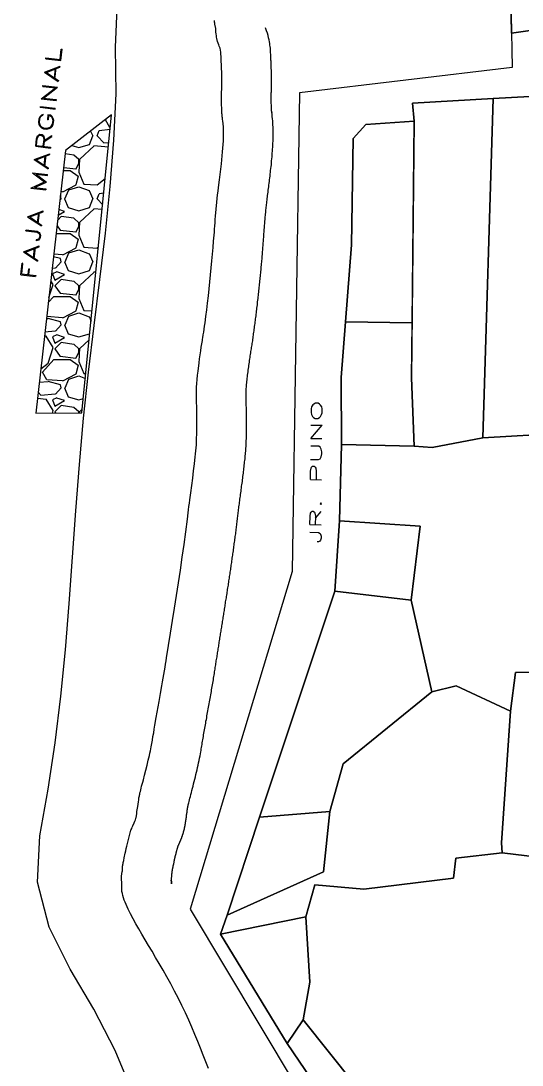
# Model space of a CAD drawing. Extents: x 425265 to 425664, y 8434748 to 8436646.
# Drawn here: x 425456.8 to 425507.3, y 8435462.8 to 8435568 of the extents above; entities that cross this region are included whole.
import ezdxf
from ezdxf.enums import TextEntityAlignment as Align

# ---------------------------------------------------------------- set-up
doc = ezdxf.new("R2010")
doc.units = 0
doc.header["$MEASUREMENT"] = 0
doc.layers.add('RASTER', color=7, linetype='CONTINUOUS')
doc.styles.add('ROMAND', font='romand.shx')

msp = doc.modelspace()

# ---------------------------------------------------------------- linework, layer by layer
at = {"layer": 'RASTER', "color": 8, "linetype": 'Continuous'}
for p, q in [((425465.32, 8435557.98), (425465.39, 8435558.06)), ((425465.77, 8435557.22), (425465.32, 8435557.98)), ((425464.49, 8435556.39), (425464.68, 8435556.9)), ((425465.8, 8435557), (425464.68, 8435556.89)), ((425465.82, 8435557.22), (425465.76, 8435557.22)), ((425463.73, 8435555.5), (425464.05, 8435556.39)), ((425463.83, 8435556.86), (425464.05, 8435556.39)), ((425465.19, 8435555.63), (425464.49, 8435556.39)), ((425461.94, 8435555.39), (425462.65, 8435555.19)), ((425462.65, 8435555.19), (425463.73, 8435555.5)), ((425464.19, 8435555.36), (425462.73, 8435554.02)), ((425465.63, 8435555.25), (425464.17, 8435555.37)), ((425465.67, 8435555.67), (425465.15, 8435555.63)), ((425462.14, 8435554.42), (425461.27, 8435554.55)), ((425462.65, 8435553.98), (425462.15, 8435554.43)), ((425462.72, 8435554.04), (425462.65, 8435552.71)), ((425462.65, 8435553.6), (425462.65, 8435553.98)), ((425461.08, 8435552.9), (425461.76, 8435552.9)), ((425461.12, 8435553.19), (425462.34, 8435553.05)), ((425461.76, 8435552.9), (425462.59, 8435552.33)), ((425462.33, 8435553.03), (425462.65, 8435553.6)), ((425462.65, 8435552.71), (425463.16, 8435551.5)), ((425462.59, 8435552.33), (425462.33, 8435551.44)), ((425464.49, 8435551.44), (425465.31, 8435552.07)), ((425461, 8435550.74), (425460.84, 8435550.76)), ((425462.34, 8435551.42), (425461.01, 8435550.72)), ((425461.25, 8435550.04), (425461.64, 8435550.93)), ((425461.64, 8435550.93), (425462.65, 8435551.25)), ((425462.65, 8435551.25), (425463.67, 8435550.86)), ((425463.16, 8435551.5), (425464.49, 8435551.43)), ((425463.67, 8435550.87), (425464.05, 8435550.04)), ((425465.16, 8435550.59), (425464.69, 8435550.54)), ((425460.87, 8435550.04), (425460.74, 8435549.9)), ((425460.81, 8435550.36), (425460.8, 8435550.36)), ((425460.87, 8435550.04), (425460.81, 8435550.36)), ((425461.19, 8435550.04), (425461.57, 8435549.15)), ((425463.73, 8435549.15), (425464.05, 8435550.04)), ((425464.49, 8435550.04), (425464.68, 8435550.55)), ((425465.05, 8435549.44), (425464.49, 8435550.04)), ((425460.57, 8435548.4), (425461.19, 8435548.77)), ((425461.19, 8435548.77), (425460.64, 8435548.96)), ((425461.57, 8435549.15), (425462.65, 8435548.84)), ((425462.65, 8435548.84), (425463.73, 8435549.15)), ((425464.19, 8435549.01), (425462.73, 8435547.67)), ((425465, 8435548.95), (425464.17, 8435549.02)), ((425460.87, 8435548.26), (425460.52, 8435547.9)), ((425462.14, 8435548.07), (425460.87, 8435548.26)), ((425462.66, 8435547.63), (425462.15, 8435548.08)), ((425462.72, 8435547.69), (425462.65, 8435546.36)), ((425462.65, 8435547.25), (425462.65, 8435547.63)), ((425460.36, 8435546.55), (425461.76, 8435546.55)), ((425460.45, 8435547.31), (425460.75, 8435546.87)), ((425460.75, 8435546.89), (425462.34, 8435546.7)), ((425461.76, 8435546.55), (425462.59, 8435545.98)), ((425462.34, 8435546.68), (425462.65, 8435547.25)), ((425462.59, 8435545.98), (425462.34, 8435545.09)), ((425462.65, 8435546.36), (425463.16, 8435545.15)), ((425461, 8435544.39), (425460.13, 8435544.46)), ((425462.34, 8435545.07), (425461.01, 8435544.37)), ((425461.26, 8435543.69), (425461.64, 8435544.58)), ((425461.64, 8435544.58), (425462.65, 8435544.9)), ((425462.65, 8435544.9), (425463.67, 8435544.51)), ((425463.16, 8435545.15), (425464.5, 8435545.08)), ((425463.67, 8435544.52), (425464.05, 8435543.69)), ((425464.49, 8435545.09), (425464.62, 8435545.19)), ((425460.81, 8435544.01), (425460.09, 8435544.19)), ((425460.87, 8435543.69), (425460.3, 8435543.06)), ((425460.88, 8435543.69), (425460.81, 8435544.01)), ((425461.19, 8435543.69), (425461.58, 8435542.8)), ((425463.73, 8435542.8), (425464.05, 8435543.69)), ((425460.26, 8435543.05), (425459.96, 8435543.03)), ((425460.43, 8435542.68), (425459.99, 8435542.49)), ((425459.99, 8435542.48), (425460.24, 8435541.85)), ((425460.24, 8435541.85), (425461.19, 8435542.42)), ((425461.19, 8435542.42), (425460.43, 8435542.67)), ((425461.57, 8435542.8), (425462.65, 8435542.49)), ((425462.65, 8435542.49), (425463.73, 8435542.8)), ((425464.2, 8435542.66), (425462.73, 8435541.32)), ((425464.37, 8435542.65), (425464.17, 8435542.67)), ((425459.63, 8435540.08), (425460.05, 8435541.4)), ((425460.05, 8435541.4), (425459.82, 8435541.77)), ((425460.88, 8435541.91), (425460.24, 8435541.28)), ((425460.24, 8435541.28), (425460.75, 8435540.52)), ((425462.14, 8435541.72), (425460.87, 8435541.91)), ((425462.66, 8435541.28), (425462.15, 8435541.73)), ((425462.65, 8435540.9), (425462.65, 8435541.28)), ((425462.72, 8435541.34), (425462.66, 8435540.01)), ((425459.57, 8435539.59), (425460.11, 8435540.2)), ((425460.11, 8435540.2), (425461.77, 8435540.2)), ((425460.75, 8435540.54), (425462.34, 8435540.35)), ((425461.76, 8435540.2), (425462.59, 8435539.63)), ((425462.34, 8435540.33), (425462.65, 8435540.9)), ((425462.59, 8435539.63), (425462.34, 8435538.74)), ((425462.66, 8435540.01), (425463.16, 8435538.8)), ((425459.54, 8435537.96), (425459.38, 8435537.94)), ((425459.42, 8435538.17), (425459.41, 8435538.18)), ((425461, 8435538.04), (425459.42, 8435538.17)), ((425460.81, 8435537.66), (425459.54, 8435537.98)), ((425462.35, 8435538.72), (425461.01, 8435538.02)), ((425461.26, 8435537.34), (425461.64, 8435538.23)), ((425461.64, 8435538.23), (425462.65, 8435538.55)), ((425462.65, 8435538.55), (425463.67, 8435538.16)), ((425463.16, 8435538.8), (425463.98, 8435538.76)), ((425463.67, 8435538.17), (425463.88, 8435537.71)), ((425460.88, 8435537.34), (425460.3, 8435536.71)), ((425460.88, 8435537.34), (425460.81, 8435537.66)), ((425461.2, 8435537.34), (425461.58, 8435536.45)), ((425459.35, 8435536.19), (425459.19, 8435536.21)), ((425460.27, 8435536.7), (425459.23, 8435536.61)), ((425460.05, 8435535.05), (425459.35, 8435536.2)), ((425460.43, 8435536.33), (425459.99, 8435536.14)), ((425459.99, 8435536.13), (425460.24, 8435535.5)), ((425460.24, 8435535.5), (425461.19, 8435536.07)), ((425461.19, 8435536.07), (425460.43, 8435536.32)), ((425461.57, 8435536.45), (425462.65, 8435536.14)), ((425462.65, 8435536.14), (425463.73, 8435536.45)), ((425463.73, 8435536.45), (425463.76, 8435536.51)), ((425459.54, 8435533.47), (425460.05, 8435535.05)), ((425460.88, 8435535.56), (425460.24, 8435534.93)), ((425460.24, 8435534.93), (425460.75, 8435534.17)), ((425462.15, 8435535.37), (425460.88, 8435535.56)), ((425462.66, 8435534.93), (425462.15, 8435535.38)), ((425462.72, 8435534.99), (425462.66, 8435533.66)), ((425462.66, 8435534.55), (425462.66, 8435534.93)), ((425463.69, 8435535.84), (425462.74, 8435534.97)), ((425458.97, 8435532.58), (425460.12, 8435533.85)), ((425460.12, 8435533.85), (425461.77, 8435533.85)), ((425460.75, 8435534.19), (425462.34, 8435534)), ((425461.76, 8435533.85), (425462.59, 8435533.28)), ((425462.34, 8435533.98), (425462.66, 8435534.55)), ((425458.81, 8435532.9), (425459.54, 8435533.47)), ((425462.59, 8435533.28), (425462.34, 8435532.39)), ((425462.66, 8435533.66), (425463.16, 8435532.45)), ((425459.42, 8435531.82), (425458.98, 8435532.58)), ((425461.01, 8435531.69), (425459.42, 8435531.82)), ((425462.35, 8435532.37), (425461.01, 8435531.67)), ((425461.26, 8435530.99), (425461.64, 8435531.88)), ((425461.64, 8435531.88), (425462.66, 8435532.2)), ((425462.65, 8435532.2), (425463.3, 8435531.95)), ((425463.16, 8435532.45), (425463.35, 8435532.44)), ((425459.55, 8435531.61), (425458.65, 8435531.52)), ((425460.81, 8435531.31), (425459.54, 8435531.63)), ((425460.88, 8435530.99), (425460.31, 8435530.36)), ((425460.88, 8435530.99), (425460.81, 8435531.31)), ((425461.2, 8435530.99), (425461.58, 8435530.1)), ((425459.35, 8435529.84), (425458.47, 8435529.92)), ((425458.84, 8435530.23), (425458.54, 8435530.56)), ((425460.27, 8435530.35), (425458.81, 8435530.23)), ((425460.05, 8435528.7), (425459.35, 8435529.85)), ((425460.43, 8435529.98), (425459.99, 8435529.79)), ((425459.99, 8435529.78), (425460.24, 8435529.15)), ((425460.24, 8435529.15), (425461.2, 8435529.72)), ((425461.2, 8435529.72), (425460.43, 8435529.97)), ((425461.58, 8435530.1), (425462.66, 8435529.79)), ((425462.66, 8435529.79), (425463.1, 8435529.92)), ((425459.98, 8435528.46), (425460.05, 8435528.7)), ((425460.88, 8435529.21), (425460.24, 8435528.58)), ((425460.24, 8435528.58), (425460.32, 8435528.47)), ((425462.15, 8435529.02), (425460.88, 8435529.21)), ((425462.66, 8435528.58), (425462.15, 8435529.03)), ((425462.66, 8435528.49), (425462.66, 8435528.58)), ((425462.72, 8435528.64), (425462.71, 8435528.49)), ((425462.99, 8435528.86), (425462.74, 8435528.62))]:
    msp.add_line(p, q, dxfattribs=at)
at = {"layer": 'RASTER'}
for points in [[(425529.71, 8435582.63), (425530.44, 8435578.7), (425531.27, 8435569.73), (425523.29, 8435568.65), (425522.01, 8435568.42), (425511.6, 8435567.5), (425506.21, 8435566.72), (425505.98, 8435579.22), (425511.94, 8435580.72), (425520.16, 8435581.88), (425522.49, 8435581.57)], [(425519.18, 8435578.32), (425520.16, 8435581.88), (425511.94, 8435580.72), (425505.98, 8435579.22), (425506.21, 8435566.72), (425511.6, 8435567.5), (425522.01, 8435568.42), (425521.31, 8435574.17), (425517.72, 8435574.02), (425518.67, 8435577.28), (425519.17, 8435577.32)], [(425504.38, 8435560.14), (425496.24, 8435559.68), (425496.4, 8435557.84), (425496.14, 8435531.99), (425496.43, 8435525.14), (425498.22, 8435524.98), (425503.33, 8435525.96)], [(425512.36, 8435560.58), (425504.38, 8435560.14), (425503.33, 8435525.96), (425511.41, 8435526.44)], [(425490.28, 8435556.11), (425490.09, 8435545.41), (425489.5, 8435537.64), (425496.2, 8435537.54), (425496.4, 8435557.84), (425491.56, 8435557.52)], [(425489.05, 8435532.05), (425489.08, 8435525.3), (425496.43, 8435525.14), (425496.14, 8435531.99), (425496.2, 8435537.54), (425489.5, 8435537.64)], [(425488.89, 8435517.61), (425497.03, 8435517.08), (425496.11, 8435509.63), (425498.21, 8435500.37), (425500.63, 8435501), (425506.1, 8435498.43), (425506.63, 8435502.34), (425510.28, 8435502.36), (425511.64, 8435517.7), (425511.13, 8435517.9), (425511.41, 8435526.44), (425503.33, 8435525.96), (425498.22, 8435524.98), (425496.43, 8435525.14), (425489.08, 8435525.3)], [(425488.41, 8435510.52), (425496.11, 8435509.63), (425497.03, 8435517.08), (425488.89, 8435517.61)], [(425526.59, 8435501.18), (425522.36, 8435501.62), (425523.13, 8435517.26), (425511.64, 8435517.7), (425510.28, 8435502.36), (425506.63, 8435502.34), (425506.1, 8435498.43), (425505.22, 8435485.16), (425505.26, 8435484.16), (425512.46, 8435483.3), (425520.21, 8435483.34), (425524.1, 8435483.05), (425524.85, 8435489.21)], [(425487.92, 8435488.32), (425489.27, 8435493.13), (425498.21, 8435500.37), (425496.11, 8435509.63), (425488.41, 8435510.52), (425480.84, 8435487.75)], [(425476.91, 8435475.99), (425485.49, 8435477.71), (425486.41, 8435480.93), (425491.34, 8435480.51), (425500.37, 8435481.63), (425500.6, 8435483.62), (425505.26, 8435484.16), (425505.22, 8435485.16), (425506.1, 8435498.43), (425500.63, 8435501), (425498.21, 8435500.37), (425489.27, 8435493.13), (425487.92, 8435488.32), (425487.28, 8435482.25), (425477.57, 8435477.88)], [(425477.57, 8435477.88), (425487.28, 8435482.25), (425487.92, 8435488.32), (425480.84, 8435487.75)], [(425492.91, 8435457.73), (425510.26, 8435460.65), (425512.35, 8435471.6), (425513.69, 8435473.83), (425512.45, 8435476.45), (425512.46, 8435483.3), (425505.26, 8435484.16), (425500.6, 8435483.62), (425500.37, 8435481.63), (425491.34, 8435480.51), (425486.41, 8435480.93), (425485.49, 8435477.71), (425485.91, 8435471.13), (425485.23, 8435467.34)], [(425476.91, 8435475.99), (425483.63, 8435464.98), (425485.23, 8435467.34), (425485.91, 8435471.13), (425485.49, 8435477.71)], [(425483.63, 8435464.98), (425489.6, 8435456.16), (425490.74, 8435456.03), (425492.91, 8435457.73), (425485.23, 8435467.34)]]:
    msp.add_lwpolyline(points, close=True, dxfattribs=at)
for points in [[(425505.98, 8435579.22), (425506.27, 8435563.26), (425484.87, 8435560.7), (425484.13, 8435512.51), (425473.84, 8435478.51), (425487.88, 8435455.05), (425493.81, 8435442.05), (425492.3, 8435421.34), (425483.09, 8435393.4), (425472.78, 8435355.71), (425476.55, 8435331.77)], [(425471.95, 8435481.43), (425471.96, 8435481.49), (425471.97, 8435481.54), (425471.98, 8435481.6), (425471.99, 8435481.67), (425472, 8435481.74), (425472, 8435481.81), (425472.01, 8435481.89), (425472.02, 8435481.97), (425472.02, 8435482.06), (425472.03, 8435482.15), (425472.03, 8435482.25), (425472.04, 8435482.29), (425472.04, 8435482.32), (425472.05, 8435482.36), (425472.06, 8435482.39), (425472.07, 8435482.43), (425472.08, 8435482.47), (425472.09, 8435482.51), (425472.09, 8435482.56), (425472.1, 8435482.6), (425472.11, 8435482.64), (425472.12, 8435482.69), (425472.13, 8435482.73), (425472.14, 8435482.78), (425472.15, 8435482.83), (425472.16, 8435482.88), (425472.18, 8435482.93), (425472.19, 8435482.98), (425472.2, 8435483.03), (425472.21, 8435483.08), (425472.22, 8435483.13), (425472.23, 8435483.18), (425472.24, 8435483.24), (425472.25, 8435483.29), (425472.26, 8435483.35), (425472.27, 8435483.4), (425472.28, 8435483.46), (425472.29, 8435483.52), (425472.3, 8435483.57), (425472.31, 8435483.59), (425472.31, 8435483.6), (425472.31, 8435483.61), (425472.32, 8435483.63), (425472.32, 8435483.64), (425472.32, 8435483.66), (425472.33, 8435483.68), (425472.33, 8435483.71), (425472.34, 8435483.73), (425472.34, 8435483.76), (425472.35, 8435483.78), (425472.36, 8435483.81), (425472.36, 8435483.84), (425472.37, 8435483.87), (425472.38, 8435483.91), (425472.39, 8435483.94), (425472.4, 8435483.97), (425472.41, 8435484.01), (425472.42, 8435484.05), (425472.43, 8435484.08), (425472.44, 8435484.12), (425472.45, 8435484.16), (425472.46, 8435484.2), (425472.47, 8435484.24), (425472.48, 8435484.28), (425472.49, 8435484.32), (425472.5, 8435484.36), (425472.51, 8435484.4), (425472.52, 8435484.44), (425472.54, 8435484.49), (425472.55, 8435484.53), (425472.56, 8435484.57), (425472.57, 8435484.62), (425472.59, 8435484.66), (425472.6, 8435484.71), (425472.61, 8435484.75), (425472.62, 8435484.8), (425472.63, 8435484.8), (425472.63, 8435484.81), (425472.63, 8435484.82), (425472.64, 8435484.83), (425472.64, 8435484.83), (425472.64, 8435484.84), (425472.65, 8435484.85), (425472.65, 8435484.86), (425472.65, 8435484.86), (425472.66, 8435484.87), (425472.66, 8435484.88), (425472.66, 8435484.89), (425472.67, 8435484.9), (425472.67, 8435484.91), (425472.68, 8435484.91), (425472.68, 8435484.92), (425472.68, 8435484.93), (425472.69, 8435484.94), (425472.69, 8435484.95), (425472.7, 8435484.96), (425472.7, 8435484.97), (425472.7, 8435484.98), (425472.71, 8435484.99), (425472.71, 8435485), (425472.72, 8435485.01), (425472.72, 8435485.01), (425472.73, 8435485.02), (425472.73, 8435485.03), (425472.73, 8435485.04), (425472.74, 8435485.05), (425472.74, 8435485.06), (425472.75, 8435485.08), (425472.75, 8435485.09), (425472.76, 8435485.1), (425472.76, 8435485.11), (425472.77, 8435485.12), (425472.77, 8435485.13), (425472.78, 8435485.14), (425472.78, 8435485.15), (425472.79, 8435485.16), (425472.79, 8435485.17), (425472.8, 8435485.18), (425472.8, 8435485.19), (425472.8, 8435485.21), (425472.81, 8435485.22), (425472.81, 8435485.23), (425472.82, 8435485.24), (425472.82, 8435485.25), (425472.83, 8435485.26), (425472.84, 8435485.28), (425472.84, 8435485.29), (425472.85, 8435485.3), (425472.85, 8435485.31), (425472.86, 8435485.32), (425472.86, 8435485.34), (425472.87, 8435485.35), (425472.87, 8435485.36), (425472.88, 8435485.38), (425472.88, 8435485.39), (425472.89, 8435485.4), (425472.89, 8435485.41), (425472.9, 8435485.43), (425472.9, 8435485.44), (425472.91, 8435485.46), (425472.92, 8435485.47), (425472.92, 8435485.48), (425472.93, 8435485.5), (425472.93, 8435485.5), (425472.93, 8435485.51), (425472.94, 8435485.52), (425472.94, 8435485.53), (425472.94, 8435485.53), (425472.94, 8435485.54), (425472.95, 8435485.55), (425472.95, 8435485.56), (425472.95, 8435485.56), (425472.96, 8435485.57), (425472.96, 8435485.58), (425472.96, 8435485.59), (425472.96, 8435485.59), (425472.97, 8435485.6), (425472.97, 8435485.61), (425472.97, 8435485.62), (425472.98, 8435485.62), (425472.98, 8435485.63), (425472.98, 8435485.64), (425472.99, 8435485.65), (425472.99, 8435485.65), (425472.99, 8435485.66), (425473, 8435485.67), (425473, 8435485.68), (425473, 8435485.69), (425473, 8435485.7), (425473.01, 8435485.7), (425473.01, 8435485.71), (425473.01, 8435485.72), (425473.02, 8435485.73), (425473.02, 8435485.74), (425473.02, 8435485.75), (425473.03, 8435485.75), (425473.03, 8435485.76), (425473.03, 8435485.77), (425473.04, 8435485.78), (425473.04, 8435485.79), (425473.04, 8435485.8), (425473.05, 8435485.81), (425473.05, 8435485.82), (425473.05, 8435485.83), (425473.06, 8435485.83), (425473.06, 8435485.84), (425473.06, 8435485.85), (425473.07, 8435485.86), (425473.07, 8435485.87), (425473.07, 8435485.88), (425473.08, 8435485.89), (425473.08, 8435485.9), (425473.08, 8435485.91), (425473.09, 8435485.92), (425473.09, 8435485.93), (425473.09, 8435485.94), (425473.1, 8435485.95), (425473.1, 8435485.96), (425473.1, 8435485.97), (425473.11, 8435485.98), (425473.11, 8435485.99), (425473.11, 8435486), (425473.12, 8435486.02), (425473.12, 8435486.03), (425473.12, 8435486.04), (425473.13, 8435486.05), (425473.13, 8435486.06), (425473.14, 8435486.07), (425473.14, 8435486.08), (425473.14, 8435486.09), (425473.15, 8435486.11), (425473.15, 8435486.12), (425473.15, 8435486.13), (425473.16, 8435486.14), (425473.16, 8435486.15), (425473.17, 8435486.17), (425473.17, 8435486.18), (425473.17, 8435486.19), (425473.17, 8435486.19), (425473.17, 8435486.2), (425473.18, 8435486.2), (425473.18, 8435486.21), (425473.18, 8435486.22), (425473.18, 8435486.22), (425473.18, 8435486.23), (425473.19, 8435486.24), (425473.19, 8435486.24), (425473.19, 8435486.25), (425473.19, 8435486.26), (425473.19, 8435486.26), (425473.2, 8435486.27), (425473.2, 8435486.28), (425473.2, 8435486.29), (425473.2, 8435486.29), (425473.2, 8435486.3), (425473.21, 8435486.31), (425473.21, 8435486.31), (425473.21, 8435486.32), (425473.21, 8435486.33), (425473.21, 8435486.34), (425473.22, 8435486.34), (425473.22, 8435486.35), (425473.22, 8435486.36), (425473.22, 8435486.36), (425473.22, 8435486.37), (425473.23, 8435486.38), (425473.23, 8435486.39), (425473.23, 8435486.4), (425473.23, 8435486.4), (425473.23, 8435486.41), (425473.24, 8435486.42), (425473.24, 8435486.43), (425473.24, 8435486.43), (425473.24, 8435486.44), (425473.24, 8435486.45), (425473.25, 8435486.46), (425473.25, 8435486.47), (425473.25, 8435486.48), (425473.25, 8435486.48), (425473.25, 8435486.49), (425473.26, 8435486.5), (425473.26, 8435486.51), (425473.26, 8435486.52), (425473.26, 8435486.53), (425473.26, 8435486.53), (425473.27, 8435486.54), (425473.27, 8435486.55), (425473.27, 8435486.56), (425473.27, 8435486.57), (425473.28, 8435486.58), (425473.28, 8435486.59), (425473.28, 8435486.6), (425473.28, 8435486.61), (425473.28, 8435486.62), (425473.29, 8435486.63), (425473.29, 8435486.64), (425473.29, 8435486.65), (425473.29, 8435486.65), (425473.29, 8435486.66), (425473.3, 8435486.67), (425473.3, 8435486.68), (425473.3, 8435486.69), (425473.3, 8435486.7), (425473.3, 8435486.71), (425473.31, 8435486.73), (425473.31, 8435486.74), (425473.31, 8435486.75), (425473.31, 8435486.76), (425473.31, 8435486.77), (425473.32, 8435486.78), (425473.32, 8435486.79), (425473.32, 8435486.8), (425473.32, 8435486.81), (425473.32, 8435486.82), (425473.33, 8435486.83), (425473.33, 8435486.85), (425473.33, 8435486.86), (425473.33, 8435486.87), (425473.34, 8435486.88), (425473.34, 8435486.89), (425473.34, 8435486.9), (425473.34, 8435486.9), (425473.34, 8435486.9), (425473.34, 8435486.9), (425473.34, 8435486.9), (425473.34, 8435486.91), (425473.34, 8435486.91), (425473.34, 8435486.91), (425473.34, 8435486.91), (425473.34, 8435486.91), (425473.34, 8435486.91), (425473.34, 8435486.91), (425473.34, 8435486.91), (425473.34, 8435486.91), (425473.34, 8435486.91), (425473.34, 8435486.92), (425473.34, 8435486.92), (425473.34, 8435486.92), (425473.34, 8435486.92), (425473.34, 8435486.92), (425473.34, 8435486.92), (425473.34, 8435486.92), (425473.34, 8435486.92), (425473.34, 8435486.92), (425473.34, 8435486.92), (425473.34, 8435486.92), (425473.34, 8435486.92), (425473.34, 8435486.92), (425473.34, 8435486.92), (425473.34, 8435486.93), (425473.34, 8435486.93), (425473.34, 8435486.93), (425473.34, 8435486.94), (425473.35, 8435486.96), (425473.35, 8435486.99), (425473.36, 8435487.01), (425473.36, 8435487.04), (425473.36, 8435487.06), (425473.37, 8435487.09), (425473.38, 8435487.14), (425473.38, 8435487.19), (425473.39, 8435487.24), (425473.4, 8435487.29), (425473.41, 8435487.34), (425473.41, 8435487.39), (425473.42, 8435487.44), (425473.43, 8435487.49), (425473.44, 8435487.54), (425473.45, 8435487.64), (425473.46, 8435487.69), (425473.47, 8435487.74), (425473.47, 8435487.79), (425473.48, 8435487.82), (425473.48, 8435487.84), (425473.48, 8435487.87), (425473.49, 8435487.89), (425473.49, 8435487.92), (425473.49, 8435487.94), (425473.5, 8435487.97), (425473.5, 8435487.99), (425473.5, 8435488.02), (425473.51, 8435488.04), (425473.51, 8435488.07), (425473.52, 8435488.09), (425473.52, 8435488.12), (425473.52, 8435488.14), (425473.53, 8435488.16), (425473.53, 8435488.19), (425473.53, 8435488.21), (425473.54, 8435488.24), (425473.54, 8435488.26), (425473.54, 8435488.28), (425473.54, 8435488.29), (425473.55, 8435488.31), (425473.55, 8435488.32), (425473.55, 8435488.33), (425473.55, 8435488.34), (425473.55, 8435488.35), (425473.55, 8435488.36), (425473.56, 8435488.37), (425473.56, 8435488.38), (425473.56, 8435488.4), (425473.56, 8435488.41), (425473.56, 8435488.42), (425473.56, 8435488.43), (425473.57, 8435488.44), (425473.57, 8435488.45), (425473.57, 8435488.46), (425473.57, 8435488.47), (425473.57, 8435488.48), (425473.57, 8435488.49), (425473.58, 8435488.51), (425473.58, 8435488.52), (425473.58, 8435488.53), (425473.58, 8435488.54), (425473.58, 8435488.55), (425473.58, 8435488.56), (425473.58, 8435488.57), (425473.59, 8435488.58), (425473.59, 8435488.59), (425473.59, 8435488.6), (425473.59, 8435488.61), (425473.59, 8435488.62), (425473.59, 8435488.63), (425473.6, 8435488.64), (425473.6, 8435488.65), (425473.6, 8435488.66), (425473.6, 8435488.67), (425473.6, 8435488.68), (425473.6, 8435488.69), (425473.6, 8435488.7), (425473.61, 8435488.7), (425473.61, 8435488.71), (425473.61, 8435488.72), (425473.61, 8435488.73), (425473.61, 8435488.74), (425473.61, 8435488.75), (425473.61, 8435488.76), (425473.62, 8435488.77), (425473.62, 8435488.78), (425473.62, 8435488.78), (425473.62, 8435488.79), (425473.62, 8435488.8), (425473.62, 8435488.81), (425473.62, 8435488.82), (425473.62, 8435488.82), (425473.63, 8435488.83), (425473.63, 8435488.84), (425473.63, 8435488.85), (425473.63, 8435488.85), (425473.63, 8435488.86), (425473.63, 8435488.87), (425473.63, 8435488.87), (425473.63, 8435488.88), (425473.64, 8435488.89), (425473.64, 8435488.89), (425473.64, 8435488.9), (425473.64, 8435488.91), (425473.64, 8435488.91), (425473.64, 8435488.91), (425473.64, 8435488.92), (425473.64, 8435488.92), (425473.64, 8435488.92), (425473.64, 8435488.93), (425473.64, 8435488.93), (425473.64, 8435488.93), (425473.64, 8435488.93), (425473.64, 8435488.94), (425473.64, 8435488.94), (425473.64, 8435488.94), (425473.64, 8435488.94), (425473.65, 8435488.95), (425473.65, 8435488.95), (425473.65, 8435488.95), (425473.65, 8435488.95), (425473.65, 8435488.96), (425473.65, 8435488.96), (425473.65, 8435488.96), (425473.65, 8435488.96), (425473.65, 8435488.97), (425473.65, 8435488.97), (425473.65, 8435488.97), (425473.65, 8435488.97), (425473.65, 8435488.97), (425473.65, 8435488.98), (425473.65, 8435488.98), (425473.65, 8435488.98), (425473.65, 8435488.98), (425473.65, 8435488.98), (425473.65, 8435488.98), (425473.65, 8435488.99), (425473.65, 8435488.99), (425473.65, 8435488.99), (425473.65, 8435488.99), (425473.68, 8435489.09), (425473.71, 8435489.21), (425473.74, 8435489.35), (425473.78, 8435489.5), (425473.83, 8435489.67), (425473.88, 8435489.85), (425473.93, 8435490.05), (425473.98, 8435490.25), (425474.03, 8435490.46), (425474.09, 8435490.67), (425474.15, 8435490.89), (425474.2, 8435491.12), (425474.26, 8435491.35), (425474.32, 8435491.58), (425474.38, 8435491.82), (425474.44, 8435492.05), (425474.5, 8435492.29), (425474.55, 8435492.53), (425474.61, 8435492.76), (425474.66, 8435493), (425474.71, 8435493.23), (425474.76, 8435493.46), (425474.81, 8435493.69), (425474.85, 8435493.92), (425474.89, 8435494.15), (425474.93, 8435494.35), (425474.95, 8435494.49), (425474.97, 8435494.64), (425475, 8435494.79), (425475.02, 8435494.94), (425475.05, 8435495.09), (425475.08, 8435495.24), (425475.1, 8435495.4), (425475.13, 8435495.56), (425475.16, 8435495.72), (425475.19, 8435495.89), (425475.21, 8435496.05), (425475.24, 8435496.22), (425475.27, 8435496.39), (425475.3, 8435496.55), (425475.33, 8435496.73), (425475.36, 8435496.9), (425475.39, 8435497.07), (425475.42, 8435497.24), (425475.45, 8435497.42), (425475.49, 8435497.59), (425475.52, 8435497.77), (425475.55, 8435497.95), (425475.58, 8435498.12), (425475.61, 8435498.3), (425475.64, 8435498.48), (425475.68, 8435498.66), (425475.71, 8435498.83), (425475.74, 8435499.01), (425475.77, 8435499.19), (425475.8, 8435499.36), (425475.83, 8435499.54), (425475.86, 8435499.72), (425475.89, 8435499.89), (425475.93, 8435500.07), (425475.96, 8435500.24), (425475.99, 8435500.41), (425476.02, 8435500.58), (425476.05, 8435500.75), (425476.07, 8435500.92), (425476.1, 8435501.09), (425476.13, 8435501.26), (425476.16, 8435501.42), (425476.19, 8435501.59), (425476.21, 8435501.75), (425476.24, 8435501.91), (425476.27, 8435502.07), (425476.29, 8435502.22), (425476.32, 8435502.38), (425476.34, 8435502.53), (425476.37, 8435502.68), (425476.39, 8435502.83), (425476.41, 8435502.97), (425476.43, 8435503.11), (425476.45, 8435503.24), (425476.47, 8435503.37), (425476.49, 8435503.5), (425476.51, 8435503.64), (425476.54, 8435503.77), (425476.56, 8435503.91), (425476.58, 8435504.04), (425476.6, 8435504.17), (425476.62, 8435504.31), (425476.64, 8435504.44), (425476.66, 8435504.58), (425476.68, 8435504.71), (425476.7, 8435504.85), (425476.73, 8435504.98), (425476.75, 8435505.12), (425476.77, 8435505.26), (425476.79, 8435505.39), (425476.81, 8435505.53), (425476.83, 8435505.67), (425476.86, 8435505.8), (425476.88, 8435505.94), (425476.9, 8435506.08), (425476.92, 8435506.22), (425476.94, 8435506.35), (425476.97, 8435506.49), (425476.99, 8435506.63), (425477.01, 8435506.77), (425477.03, 8435506.91), (425477.05, 8435507.04), (425477.08, 8435507.18), (425477.1, 8435507.32), (425477.12, 8435507.46), (425477.14, 8435507.6), (425477.17, 8435507.74), (425477.19, 8435507.88), (425477.21, 8435508.02), (425477.23, 8435508.16), (425477.25, 8435508.3), (425477.28, 8435508.44), (425477.3, 8435508.58), (425477.32, 8435508.72), (425477.34, 8435508.86), (425477.37, 8435509), (425477.39, 8435509.14), (425477.41, 8435509.28), (425477.43, 8435509.43), (425477.45, 8435509.57), (425477.48, 8435509.71), (425477.5, 8435509.85), (425477.52, 8435509.99), (425477.54, 8435510.13), (425477.57, 8435510.28), (425477.59, 8435510.42), (425477.61, 8435510.56), (425477.63, 8435510.7), (425477.65, 8435510.84), (425477.68, 8435510.99), (425477.7, 8435511.13), (425477.72, 8435511.27), (425477.74, 8435511.42), (425477.76, 8435511.56), (425477.79, 8435511.7), (425477.81, 8435511.84), (425477.83, 8435511.99), (425477.85, 8435512.13), (425477.87, 8435512.27), (425477.89, 8435512.42), (425477.91, 8435512.56), (425477.94, 8435512.7), (425477.96, 8435512.85), (425477.98, 8435512.99), (425478, 8435513.14), (425478.02, 8435513.28), (425478.04, 8435513.42), (425478.06, 8435513.57), (425478.08, 8435513.71), (425478.1, 8435513.86), (425478.12, 8435514), (425478.14, 8435514.14), (425478.16, 8435514.29), (425478.18, 8435514.43), (425478.21, 8435514.58), (425478.23, 8435514.72), (425478.25, 8435514.87), (425478.26, 8435515.01), (425478.28, 8435515.16), (425478.3, 8435515.3), (425478.32, 8435515.45), (425478.34, 8435515.59), (425478.36, 8435515.73), (425478.38, 8435515.88), (425478.4, 8435516.02), (425478.42, 8435516.17), (425478.44, 8435516.31), (425478.46, 8435516.46), (425478.48, 8435516.6), (425478.49, 8435516.75), (425478.51, 8435516.89), (425478.53, 8435517.04), (425478.55, 8435517.18), (425478.57, 8435517.33), (425478.58, 8435517.47), (425478.6, 8435517.62), (425478.62, 8435517.76), (425478.63, 8435517.91), (425478.65, 8435518.05), (425478.67, 8435518.18), (425478.68, 8435518.31), (425478.7, 8435518.45), (425478.72, 8435518.59), (425478.73, 8435518.73), (425478.75, 8435518.87), (425478.77, 8435519.02), (425478.79, 8435519.17), (425478.81, 8435519.32), (425478.83, 8435519.47), (425478.85, 8435519.63), (425478.87, 8435519.78), (425478.89, 8435519.94), (425478.91, 8435520.1), (425478.93, 8435520.26), (425478.96, 8435520.42), (425478.98, 8435520.58), (425479, 8435520.75), (425479.02, 8435520.91), (425479.04, 8435521.08), (425479.06, 8435521.24), (425479.09, 8435521.4), (425479.11, 8435521.57), (425479.13, 8435521.73), (425479.15, 8435521.9), (425479.17, 8435522.06), (425479.19, 8435522.23), (425479.21, 8435522.39), (425479.23, 8435522.56), (425479.25, 8435522.72), (425479.27, 8435522.88), (425479.29, 8435523.05), (425479.31, 8435523.21), (425479.33, 8435523.37), (425479.34, 8435523.53), (425479.36, 8435523.68), (425479.38, 8435523.84), (425479.39, 8435524), (425479.41, 8435524.16), (425479.42, 8435524.31), (425479.44, 8435524.46), (425479.45, 8435524.62), (425479.46, 8435524.77), (425479.47, 8435524.93), (425479.48, 8435525.08), (425479.49, 8435525.24), (425479.5, 8435525.39), (425479.5, 8435525.55), (425479.51, 8435525.7), (425479.52, 8435525.85), (425479.52, 8435526.01), (425479.53, 8435526.16), (425479.53, 8435526.32), (425479.53, 8435526.47), (425479.54, 8435526.62), (425479.54, 8435526.78), (425479.54, 8435526.93), (425479.54, 8435527.08), (425479.54, 8435527.23), (425479.54, 8435527.39), (425479.54, 8435527.54), (425479.54, 8435527.69), (425479.54, 8435527.84), (425479.54, 8435527.99), (425479.53, 8435528.15), (425479.53, 8435528.3), (425479.53, 8435528.45), (425479.53, 8435528.6), (425479.52, 8435528.75), (425479.52, 8435528.9), (425479.52, 8435529.05), (425479.51, 8435529.2), (425479.51, 8435529.35), (425479.51, 8435529.49), (425479.5, 8435529.64), (425479.5, 8435529.79), (425479.5, 8435529.94), (425479.49, 8435530.08), (425479.49, 8435530.21), (425479.49, 8435530.29), (425479.49, 8435530.37), (425479.49, 8435530.47), (425479.49, 8435530.57), (425479.5, 8435530.68), (425479.5, 8435530.8), (425479.51, 8435530.93), (425479.52, 8435531.06), (425479.53, 8435531.2), (425479.54, 8435531.35), (425479.56, 8435531.49), (425479.57, 8435531.65), (425479.59, 8435531.8), (425479.6, 8435531.96), (425479.62, 8435532.12), (425479.64, 8435532.28), (425479.66, 8435532.44), (425479.68, 8435532.6), (425479.7, 8435532.77), (425479.72, 8435532.93), (425479.75, 8435533.1), (425479.77, 8435533.26), (425479.79, 8435533.42), (425479.82, 8435533.59), (425479.84, 8435533.75), (425479.86, 8435533.91), (425479.89, 8435534.06), (425479.91, 8435534.22), (425479.93, 8435534.37), (425479.96, 8435534.52), (425479.98, 8435534.66), (425480, 8435534.8), (425480.02, 8435534.94), (425480.04, 8435535.07), (425480.06, 8435535.21), (425480.09, 8435535.34), (425480.11, 8435535.47), (425480.13, 8435535.61), (425480.15, 8435535.74), (425480.17, 8435535.88), (425480.19, 8435536.02), (425480.21, 8435536.16), (425480.23, 8435536.3), (425480.25, 8435536.45), (425480.27, 8435536.59), (425480.29, 8435536.74), (425480.31, 8435536.88), (425480.33, 8435537.03), (425480.35, 8435537.18), (425480.37, 8435537.33), (425480.39, 8435537.48), (425480.41, 8435537.63), (425480.43, 8435537.79), (425480.45, 8435537.94), (425480.47, 8435538.09), (425480.49, 8435538.25), (425480.51, 8435538.41), (425480.52, 8435538.56), (425480.54, 8435538.72), (425480.56, 8435538.88), (425480.58, 8435539.03), (425480.6, 8435539.19), (425480.62, 8435539.35), (425480.64, 8435539.51), (425480.65, 8435539.67), (425480.67, 8435539.83), (425480.69, 8435539.99), (425480.71, 8435540.15), (425480.73, 8435540.31), (425480.74, 8435540.48), (425480.76, 8435540.64), (425480.78, 8435540.8), (425480.79, 8435540.96), (425480.81, 8435541.12), (425480.83, 8435541.28), (425480.84, 8435541.44), (425480.86, 8435541.6), (425480.88, 8435541.76), (425480.89, 8435541.93), (425480.91, 8435542.09), (425480.93, 8435542.25), (425480.94, 8435542.41), (425480.96, 8435542.56), (425480.97, 8435542.72), (425480.99, 8435542.88), (425481, 8435543.04), (425481.02, 8435543.2), (425481.03, 8435543.35), (425481.05, 8435543.51), (425481.06, 8435543.66), (425481.07, 8435543.82), (425481.09, 8435543.97), (425481.1, 8435544.12), (425481.11, 8435544.27), (425481.13, 8435544.42), (425481.14, 8435544.57), (425481.15, 8435544.72), (425481.16, 8435544.87), (425481.18, 8435545.01), (425481.19, 8435545.16), (425481.2, 8435545.3), (425481.21, 8435545.45), (425481.22, 8435545.59), (425481.23, 8435545.73), (425481.24, 8435545.86), (425481.25, 8435546), (425481.27, 8435546.14), (425481.28, 8435546.27), (425481.29, 8435546.41), (425481.29, 8435546.55), (425481.3, 8435546.68), (425481.31, 8435546.82), (425481.32, 8435546.96), (425481.33, 8435547.1), (425481.34, 8435547.24), (425481.35, 8435547.38), (425481.36, 8435547.52), (425481.38, 8435547.66), (425481.39, 8435547.8), (425481.4, 8435547.94), (425481.41, 8435548.08), (425481.42, 8435548.22), (425481.43, 8435548.36), (425481.44, 8435548.5), (425481.46, 8435548.64), (425481.47, 8435548.77), (425481.48, 8435548.91), (425481.5, 8435549.05), (425481.51, 8435549.19), (425481.53, 8435549.32), (425481.54, 8435549.46), (425481.56, 8435549.6), (425481.58, 8435549.75), (425481.6, 8435549.9), (425481.62, 8435550.06), (425481.64, 8435550.22), (425481.66, 8435550.38), (425481.68, 8435550.55), (425481.7, 8435550.72), (425481.72, 8435550.89), (425481.74, 8435551.06), (425481.77, 8435551.24), (425481.79, 8435551.42), (425481.81, 8435551.6), (425481.83, 8435551.78), (425481.86, 8435551.96), (425481.88, 8435552.14), (425481.9, 8435552.33), (425481.92, 8435552.52), (425481.94, 8435552.71), (425481.96, 8435552.9), (425481.99, 8435553.09), (425482.01, 8435553.28), (425482.03, 8435553.47), (425482.05, 8435553.66), (425482.06, 8435553.86), (425482.08, 8435554.05), (425482.1, 8435554.25), (425482.12, 8435554.44), (425482.13, 8435554.64), (425482.14, 8435554.84), (425482.16, 8435555.04), (425482.17, 8435555.23), (425482.18, 8435555.43), (425482.19, 8435555.63), (425482.2, 8435555.83), (425482.2, 8435556.03), (425482.21, 8435556.23), (425482.21, 8435556.44), (425482.21, 8435556.64), (425482.21, 8435556.84), (425482.21, 8435557.05), (425482.2, 8435557.26), (425482.19, 8435557.47), (425482.18, 8435557.68), (425482.17, 8435557.89), (425482.15, 8435558.1), (425482.13, 8435558.32), (425482.1, 8435558.54), (425482.07, 8435558.77), (425482.07, 8435558.73), (425482.07, 8435558.78), (425482.06, 8435558.9), (425482.05, 8435559.07), (425482.04, 8435559.26), (425482.03, 8435559.47), (425482.02, 8435559.68), (425482.01, 8435559.89), (425482.01, 8435560.08), (425482, 8435560.24), (425482, 8435560.35), (425482.01, 8435560.41), (425482.01, 8435560.46), (425482.01, 8435560.52), (425482.02, 8435560.57), (425482.02, 8435560.63), (425482.02, 8435560.68), (425482.02, 8435560.74), (425482.03, 8435560.79), (425482.03, 8435560.85), (425482.03, 8435560.9), (425482.03, 8435560.95), (425482.03, 8435561.01), (425482.04, 8435561.06), (425482.04, 8435561.12), (425482.04, 8435561.17), (425482.04, 8435561.22), (425482.04, 8435561.28), (425482.04, 8435561.33), (425482.04, 8435561.38), (425482.04, 8435561.44), (425482.04, 8435561.49), (425482.04, 8435561.55), (425482.04, 8435561.6), (425482.04, 8435561.66), (425482.04, 8435561.71), (425482.04, 8435561.77), (425482.04, 8435561.82), (425482.04, 8435561.88), (425482.04, 8435561.93), (425482.04, 8435561.99), (425482.04, 8435562.04), (425482.04, 8435562.1), (425482.04, 8435562.15), (425482.04, 8435562.21), (425482.04, 8435562.26), (425482.04, 8435562.32), (425482.04, 8435562.37), (425482.04, 8435562.43), (425482.04, 8435562.48), (425482.04, 8435562.54), (425482.04, 8435562.59), (425482.04, 8435562.65), (425482.03, 8435562.7), (425482.03, 8435562.76), (425482.03, 8435562.81), (425482.03, 8435562.87), (425482.03, 8435562.92), (425482.03, 8435562.98), (425482.03, 8435563.03), (425482.02, 8435563.08), (425482.02, 8435563.14), (425482.02, 8435563.19), (425482.02, 8435563.25), (425482.02, 8435563.3), (425482.02, 8435563.35), (425482.02, 8435563.4), (425482.01, 8435563.46), (425482.01, 8435563.51), (425482.01, 8435563.56), (425482.01, 8435563.61), (425482.01, 8435563.66), (425482, 8435563.72), (425482, 8435563.77), (425482, 8435563.82), (425482, 8435563.87), (425482, 8435563.92), (425481.99, 8435563.97), (425481.99, 8435564.02), (425481.99, 8435564.06), (425481.99, 8435564.1), (425481.99, 8435564.11), (425481.99, 8435564.13), (425481.99, 8435564.16), (425481.98, 8435564.21), (425481.98, 8435564.27), (425481.98, 8435564.34), (425481.98, 8435564.42), (425481.97, 8435564.51), (425481.97, 8435564.61), (425481.96, 8435564.72), (425481.96, 8435564.83), (425481.95, 8435564.95), (425481.94, 8435565.08), (425481.93, 8435565.21), (425481.91, 8435565.36), (425481.89, 8435565.51), (425481.87, 8435565.68), (425481.84, 8435565.86), (425481.8, 8435566.05), (425481.76, 8435566.25), (425481.7, 8435566.47), (425481.63, 8435566.71), (425481.55, 8435566.96), (425481.48, 8435567.14), (425481.44, 8435567.25)], [(425489.6, 8435456.16), (425483.63, 8435464.98), (425476.91, 8435475.99), (425477.57, 8435477.88), (425480.84, 8435487.75), (425488.41, 8435510.52), (425488.89, 8435517.61), (425489.08, 8435525.3), (425489.05, 8435532.05), (425489.5, 8435537.64), (425490.09, 8435545.41), (425490.28, 8435556.11), (425491.56, 8435557.52), (425496.4, 8435557.84), (425496.24, 8435559.68), (425504.38, 8435560.14), (425512.36, 8435560.58)]]:
    msp.add_lwpolyline(points, dxfattribs=at)
at = {"layer": 'RASTER', "color": 8}
for points in [[(425468.11, 8435459.91), (425466.31, 8435464.26), (425464.16, 8435468.43), (425461.78, 8435472.46), (425459.67, 8435476.69), (425458.48, 8435481.22), (425458.71, 8435485.88), (425459.55, 8435490.57), (425460.27, 8435495.25), (425460.84, 8435499.93), (425461.29, 8435504.61), (425461.67, 8435509.28), (425462.01, 8435513.94), (425462.34, 8435518.61), (425462.7, 8435523.27), (425463.12, 8435527.93), (425463.62, 8435532.59), (425464.19, 8435537.26), (425464.77, 8435541.92), (425465.33, 8435546.59), (425465.81, 8435551.26), (425466.18, 8435555.94), (425466.39, 8435560.61), (425466.34, 8435565.31), (425466.54, 8435569.98)], [(425475.71, 8435462.45), (425475.45, 8435463.11), (425475.18, 8435463.79), (425474.91, 8435464.48), (425474.62, 8435465.18), (425474.33, 8435465.88), (425474.03, 8435466.6), (425473.71, 8435467.32), (425473.38, 8435468.04), (425473.03, 8435468.78), (425472.67, 8435469.51), (425472.29, 8435470.25), (425471.9, 8435470.98), (425471.52, 8435471.68), (425471.13, 8435472.36), (425470.75, 8435473.01), (425470.38, 8435473.64), (425470.02, 8435474.25), (425469.67, 8435474.84), (425469.33, 8435475.41), (425469, 8435475.97), (425468.69, 8435476.5), (425468.4, 8435477.02), (425468.12, 8435477.53), (425467.86, 8435478.02), (425467.62, 8435478.5), (425467.51, 8435478.73), (425467.41, 8435478.96), (425467.31, 8435479.19), (425467.22, 8435479.41), (425467.14, 8435479.64), (425467.08, 8435479.86), (425467.03, 8435480.07), (425466.99, 8435480.28), (425466.98, 8435480.49), (425466.97, 8435480.69), (425466.96, 8435480.89), (425466.96, 8435481.07), (425466.96, 8435481.24), (425466.95, 8435481.4), (425466.95, 8435481.54), (425466.95, 8435481.68), (425466.94, 8435481.79), (425466.94, 8435481.85), (425466.95, 8435481.92), (425466.96, 8435482), (425466.99, 8435482.09), (425467.02, 8435482.26), (425467.03, 8435482.34), (425467.03, 8435482.41), (425467.03, 8435482.55), (425467.03, 8435482.7), (425467.05, 8435482.83), (425467.06, 8435482.91), (425467.08, 8435483), (425467.1, 8435483.09), (425467.12, 8435483.19), (425467.16, 8435483.41), (425467.22, 8435483.65), (425467.32, 8435484.15), (425467.37, 8435484.38), (425467.41, 8435484.61), (425467.47, 8435484.85), (425467.53, 8435485.11), (425467.6, 8435485.37), (425467.67, 8435485.65), (425467.82, 8435486.19), (425467.89, 8435486.44), (425467.91, 8435486.48), (425467.92, 8435486.53), (425467.97, 8435486.63), (425468.02, 8435486.76), (425468.09, 8435486.9), (425468.22, 8435487.2), (425468.28, 8435487.35), (425468.34, 8435487.49), (425468.38, 8435487.61), (425468.39, 8435487.67), (425468.41, 8435487.72), (425468.44, 8435487.91), (425468.47, 8435488.12), (425468.5, 8435488.34), (425468.57, 8435488.82), (425468.64, 8435489.29), (425468.67, 8435489.51), (425468.7, 8435489.72), (425468.74, 8435489.91), (425468.75, 8435489.99), (425468.77, 8435490.06), (425468.8, 8435490.2), (425468.84, 8435490.34), (425468.88, 8435490.5), (425468.92, 8435490.68), (425468.97, 8435490.87), (425469.03, 8435491.07), (425469.08, 8435491.29), (425469.14, 8435491.52), (425469.27, 8435491.99), (425469.39, 8435492.49), (425469.52, 8435493), (425469.64, 8435493.49), (425469.76, 8435493.98), (425469.81, 8435494.21), (425469.86, 8435494.43), (425469.9, 8435494.64), (425469.94, 8435494.83), (425469.97, 8435495.02), (425470, 8435495.19), (425470.05, 8435495.53), (425470.11, 8435495.89), (425470.18, 8435496.26), (425470.24, 8435496.63), (425470.31, 8435497.02), (425470.44, 8435497.8), (425470.73, 8435499.41), (425470.87, 8435500.21), (425471.01, 8435501), (425471.08, 8435501.39), (425471.15, 8435501.77), (425471.21, 8435502.14), (425471.27, 8435502.5), (425471.33, 8435502.85), (425471.38, 8435503.18), (425471.43, 8435503.51), (425471.48, 8435503.82), (425471.67, 8435505.05), (425471.87, 8435506.29), (425472.07, 8435507.55), (425472.27, 8435508.81), (425472.48, 8435510.09), (425472.87, 8435512.65), (425473.06, 8435513.93), (425473.24, 8435515.21), (425473.42, 8435516.49), (425473.58, 8435517.77), (425473.66, 8435518.4), (425473.7, 8435518.72), (425473.73, 8435519.05), (425473.78, 8435519.38), (425473.82, 8435519.73), (425473.91, 8435520.44), (425474.11, 8435521.91), (425474.2, 8435522.64), (425474.29, 8435523.35), (425474.33, 8435523.7), (425474.37, 8435524.03), (425474.4, 8435524.36), (425474.43, 8435524.67), (425474.46, 8435524.96), (425474.48, 8435525.25), (425474.51, 8435525.82), (425474.53, 8435526.42), (425474.54, 8435527.04), (425474.54, 8435527.67), (425474.53, 8435528.32), (425474.52, 8435528.98), (425474.5, 8435529.64), (425474.5, 8435529.97), (425474.49, 8435530.31), (425474.5, 8435530.67), (425474.51, 8435531.05), (425474.54, 8435531.45), (425474.57, 8435531.85), (425474.61, 8435532.26), (425474.65, 8435532.68), (425474.76, 8435533.52), (425474.81, 8435533.93), (425474.87, 8435534.33), (425474.93, 8435534.71), (425474.98, 8435535.08), (425475.04, 8435535.43), (425475.09, 8435535.75), (425475.11, 8435535.9), (425475.14, 8435536.04), (425475.18, 8435536.33), (425475.22, 8435536.62), (425475.27, 8435536.92), (425475.31, 8435537.22), (425475.35, 8435537.54), (425475.44, 8435538.19), (425475.52, 8435538.86), (425475.61, 8435539.54), (425475.69, 8435540.25), (425475.77, 8435540.96), (425475.91, 8435542.38), (425475.98, 8435543.09), (425476.05, 8435543.79), (425476.11, 8435544.47), (425476.17, 8435545.14), (425476.22, 8435545.77), (425476.25, 8435546.08), (425476.27, 8435546.39), (425476.29, 8435546.68), (425476.31, 8435546.99), (425476.34, 8435547.3), (425476.36, 8435547.62), (425476.38, 8435547.96), (425476.41, 8435548.29), (425476.47, 8435548.99), (425476.54, 8435549.7), (425476.62, 8435550.42), (425476.67, 8435550.79), (425476.72, 8435551.17), (425476.82, 8435551.95), (425476.91, 8435552.75), (425477.01, 8435553.55), (425477.09, 8435554.35), (425477.12, 8435554.75), (425477.15, 8435555.14), (425477.18, 8435555.52), (425477.2, 8435555.89), (425477.21, 8435556.26), (425477.21, 8435556.61), (425477.21, 8435556.95), (425477.2, 8435557.28), (425477.17, 8435557.59), (425477.14, 8435557.89), (425477.12, 8435558.03), (425477.11, 8435558.11), (425477.1, 8435558.19), (425477.09, 8435558.29), (425477.08, 8435558.4), (425477.07, 8435558.52), (425477.06, 8435558.64), (425477.05, 8435558.91), (425477.03, 8435559.19), (425477.02, 8435559.48), (425477.01, 8435559.75), (425477.01, 8435560.02), (425477, 8435560.14), (425477, 8435560.25), (425477, 8435560.35), (425477, 8435560.45), (425477.01, 8435560.53), (425477.01, 8435560.6), (425477.02, 8435560.81), (425477.03, 8435561.05), (425477.04, 8435561.31), (425477.04, 8435561.59), (425477.04, 8435561.89), (425477.04, 8435562.19), (425477.03, 8435562.82), (425477.02, 8435563.13), (425477.01, 8435563.43), (425476.99, 8435564), (425476.98, 8435564.18), (425476.98, 8435564.38), (425476.96, 8435564.59), (425476.94, 8435564.8), (425476.91, 8435565.01), (425476.87, 8435565.2), (425476.84, 8435565.29), (425476.82, 8435565.35), (425476.79, 8435565.41), (425476.74, 8435565.55), (425476.67, 8435565.71), (425476.61, 8435565.88), (425476.56, 8435566.05), (425476.54, 8435566.12), (425476.53, 8435566.19), (425476.51, 8435566.32), (425476.5, 8435566.48), (425476.47, 8435566.63), (425476.46, 8435566.7), (425476.45, 8435566.76), (425476.44, 8435566.81), (425476.43, 8435566.86), (425476.43, 8435566.99), (425476.44, 8435567.1), (425476.44, 8435567.15), (425476.44, 8435567.18), (425476.43, 8435567.22), (425476.41, 8435567.29), (425476.4, 8435567.36), (425476.39, 8435567.41), (425476.38, 8435567.44), (425476.37, 8435567.47), (425476.34, 8435567.64), (425476.33, 8435567.74), (425476.31, 8435567.83), (425476.3, 8435567.91), (425476.29, 8435567.98)]]:
    msp.add_lwpolyline(points, dxfattribs=at)
at = {"layer": 'RASTER', "color": 8, "linetype": 'ByBlock'}
msp.add_lwpolyline([(425462.96, 8435528.49), (425465.95, 8435558.49), (425461.31, 8435554.91), (425458.3, 8435528.45), (425462.96, 8435528.49)], dxfattribs=at)
at = {"layer": 'RASTER', "color": 8}
msp.add_lwpolyline([(425471.95, 8435481.43), (425471.95, 8435481.39), (425471.95, 8435481.34), (425471.96, 8435481.3), (425471.96, 8435481.27), (425471.96, 8435481.23), (425471.96, 8435481.19), (425471.96, 8435481.16), (425471.96, 8435481.12), (425471.96, 8435481.09), (425471.96, 8435481.06), (425471.96, 8435481.03), (425471.96, 8435481.06), (425471.96, 8435481.09), (425471.96, 8435481.12), (425471.96, 8435481.16), (425471.96, 8435481.19), (425471.96, 8435481.23), (425471.96, 8435481.27), (425471.96, 8435481.3), (425471.95, 8435481.34), (425471.95, 8435481.39)], close=True, dxfattribs=at)

# ---------------------------------------------------------------- texts
at = {"layer": 'RASTER', "style": 'ROMAND', "width": 1.5}
msp.add_text('FAJA MARGINAL', height=1.5, rotation=83.3871, dxfattribs=at).set_placement((425458.86, 8435553.61), align=Align.MIDDLE)
at = {"layer": 'RASTER', "style": 'ROMAND', "width": 2}
msp.add_text('JR. PUNO', height=1.125, rotation=89.4798, dxfattribs=at).set_placement((425487.03, 8435515.28))

doc.saveas('drawing.dxf')
